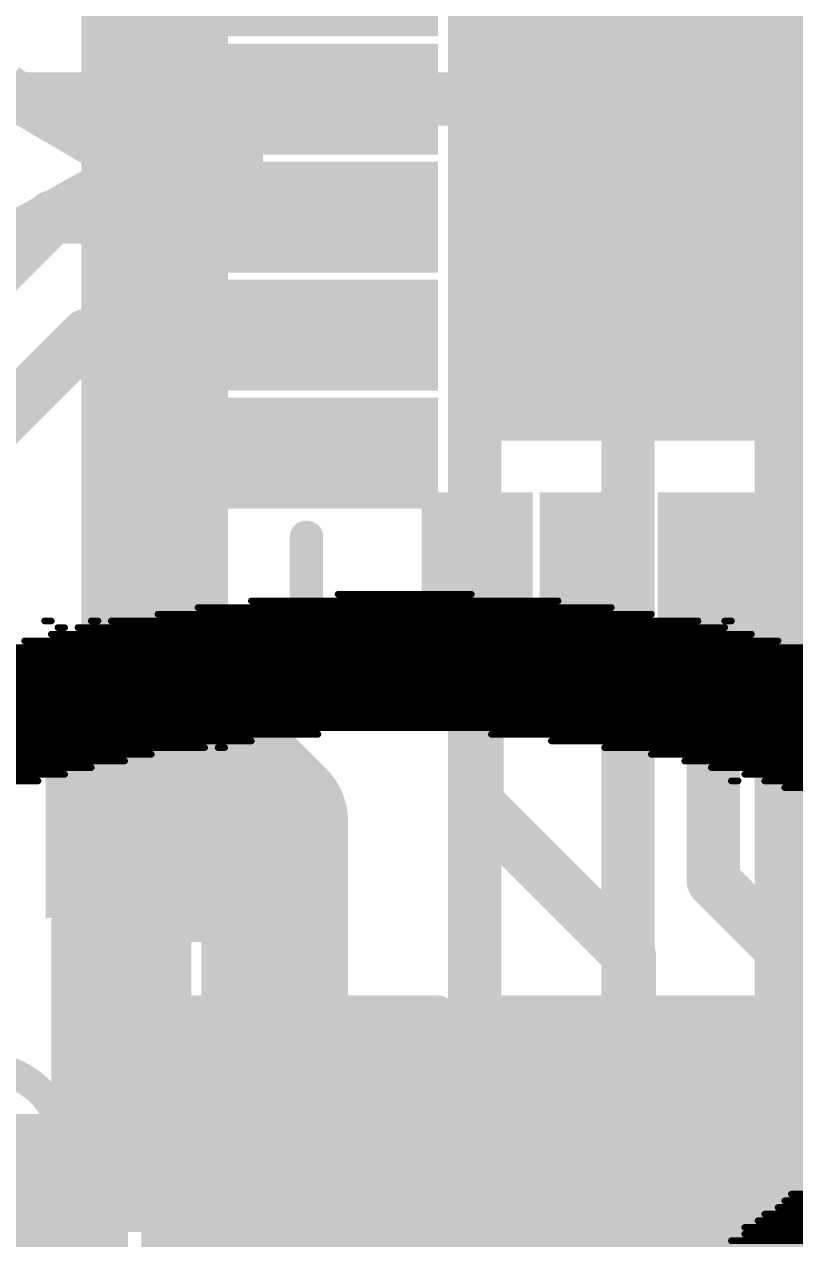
# Model space of a CAD drawing. Header units: millimetres. Extents: x -0.43 to 2.06, y -0.4 to 2.49.
# Drawn here: x 0.6554 to 0.771, y 1.6013 to 1.7835 of the extents above; entities that cross this region are included whole.
import ezdxf

# ---------------------------------------------------------------- set-up
doc = ezdxf.new("R2010")
doc.units = ezdxf.units.MM
doc.header["$MEASUREMENT"] = 0
for name, color, linetype in [('BottomLayer', 5, 'Continuous'), ('BottomOverlay', 54, 'Continuous'), ('TopLayer', 1, 'Continuous'), ('TopOverlay', 2, 'Continuous'), ('TopPaste', 8, 'Continuous'), ('TopSolder', 216, 'Continuous')]:
    doc.layers.add(name, color=color, linetype=linetype)
doc.styles.add('Arial', font='', dxfattribs={"height": 0.2})
doc.styles.get('Arial').set_extended_font_data('Arial')

# ---------------------------------------------------------------- blocks, each defined once
blk = doc.blocks.new('QFN_28_EP_4X4__55')
at = {"layer": 'TopLayer'}
for points in [[(-0.04724, -0.04724), (-0.04724, 0.04724), (0.04724, 0.04724), (0.04724, -0.04724)], [(-0.08919, 0.00433), (-0.06301, 0.00433), (-0.06301, -0.00433), (-0.08919, -0.00433)], [(-0.08919, -0.01339), (-0.06301, -0.01339), (-0.06301, -0.02205), (-0.08919, -0.02205)], [(-0.08919, -0.0311), (-0.06301, -0.0311), (-0.06301, -0.03976), (-0.08919, -0.03976)], [(-0.08919, -0.04882), (-0.06301, -0.04882), (-0.06301, -0.05748), (-0.08919, -0.05748)], [(-0.05748, -0.08919), (-0.05748, -0.06301), (-0.04882, -0.06301), (-0.04882, -0.08919)], [(-0.03976, -0.08919), (-0.03976, -0.06301), (-0.0311, -0.06301), (-0.0311, -0.08919)], [(-0.02205, -0.08919), (-0.02205, -0.06301), (-0.01339, -0.06301), (-0.01339, -0.08919)]]:
    blk.add_hatch(color=1, dxfattribs=at).paths.add_polyline_path(points)
at = {"layer": 'TopPaste'}
for points in [[(-0.04724, -0.04724), (-0.04724, 0.04724), (0.04724, 0.04724), (0.04724, -0.04724)], [(-0.08919, 0.00433), (-0.06301, 0.00433), (-0.06301, -0.00433), (-0.08919, -0.00433)], [(-0.08919, -0.01339), (-0.06301, -0.01339), (-0.06301, -0.02205), (-0.08919, -0.02205)], [(-0.08919, -0.0311), (-0.06301, -0.0311), (-0.06301, -0.03976), (-0.08919, -0.03976)], [(-0.08919, -0.04882), (-0.06301, -0.04882), (-0.06301, -0.05748), (-0.08919, -0.05748)], [(-0.05748, -0.08919), (-0.05748, -0.06301), (-0.04882, -0.06301), (-0.04882, -0.08919)], [(-0.03976, -0.08919), (-0.03976, -0.06301), (-0.0311, -0.06301), (-0.0311, -0.08919)], [(-0.02205, -0.08919), (-0.02205, -0.06301), (-0.01339, -0.06301), (-0.01339, -0.08919)]]:
    blk.add_hatch(color=8, dxfattribs=at).paths.add_polyline_path(points)
at = {"layer": 'TopSolder'}
for points in [[(-0.05124, -0.05124), (-0.05124, 0.05124), (0.05124, 0.05124), (0.05124, -0.05124)], [(-0.09319, 0.02605), (-0.05901, 0.02605), (-0.05901, 0.00939), (-0.09319, 0.00939)], [(-0.09319, 0.00833), (-0.05901, 0.00833), (-0.05901, -0.00833), (-0.09319, -0.00833)], [(-0.09319, -0.00939), (-0.05901, -0.00939), (-0.05901, -0.02605), (-0.09319, -0.02605)], [(-0.09319, -0.0271), (-0.05901, -0.0271), (-0.05901, -0.04376), (-0.09319, -0.04376)], [(-0.09319, -0.04482), (-0.05901, -0.04482), (-0.05901, -0.06148), (-0.09319, -0.06148)], [(-0.06148, -0.09319), (-0.06148, -0.05901), (-0.04482, -0.05901), (-0.04482, -0.09319)], [(-0.04376, -0.09319), (-0.04376, -0.05901), (-0.0271, -0.05901), (-0.0271, -0.09319)], [(-0.02605, -0.09319), (-0.02605, -0.05901), (-0.00939, -0.05901), (-0.00939, -0.09319)], [(-0.00833, -0.09319), (-0.00833, -0.05901), (0.00833, -0.05901), (0.00833, -0.09319)]]:
    blk.add_hatch(color=216, dxfattribs=at).paths.add_polyline_path(points)
at = {"layer": 'TopOverlay', "const_width": 0.005}
for points in [[(-0.07874, -0.07874), (-0.07874, -0.06574)], [(-0.07874, -0.07874), (-0.06574, -0.07874)]]:
    blk.add_lwpolyline(points, dxfattribs=at)
at = {"layer": 'TopOverlay', "const_width": 0.0025}
for points in [[(-0.07999, -0.06574, 1), (-0.07749, -0.06574, 1)], [(-0.07999, -0.07874, 1), (-0.07749, -0.07874, 1)], [(-0.07999, -0.07874, 1), (-0.07749, -0.07874, 1)], [(-0.06699, -0.07874, 1), (-0.06449, -0.07874, 1)]]:
    blk.add_lwpolyline(points, format="xyb", close=True, dxfattribs=at)
blk = doc.blocks.new('RES_0603_74')
at = {"layer": 'TopLayer'}
for points in [[(-0.015, 0.0175), (-0.015, -0.0175), (-0.045, -0.0175), (-0.045, 0.0175)], [(0.045, 0.0175), (0.045, -0.0175), (0.015, -0.0175), (0.015, 0.0175)]]:
    blk.add_hatch(color=1, dxfattribs=at).paths.add_polyline_path(points)
at = {"layer": 'TopPaste'}
for points in [[(-0.015, 0.0175), (-0.015, -0.0175), (-0.045, -0.0175), (-0.045, 0.0175)], [(0.045, 0.0175), (0.045, -0.0175), (0.015, -0.0175), (0.015, 0.0175)]]:
    blk.add_hatch(color=8, dxfattribs=at).paths.add_polyline_path(points)
at = {"layer": 'TopSolder'}
for points in [[(-0.011, 0.0215), (-0.011, -0.0215), (-0.049, -0.0215), (-0.049, 0.0215)], [(0.049, 0.0215), (0.049, -0.0215), (0.011, -0.0215), (0.011, 0.0215)]]:
    blk.add_hatch(color=216, dxfattribs=at).paths.add_polyline_path(points)
at = {"layer": 'TopOverlay', "const_width": 0.005}
for points in [[(0.048, 0.021), (-0.048, 0.021)], [(-0.048, -0.021), (-0.048, 0.021)], [(0.048, -0.021), (0.048, 0.021)], [(0.048, -0.021), (-0.048, -0.021)]]:
    blk.add_lwpolyline(points, dxfattribs=at)
at = {"layer": 'TopOverlay', "const_width": 0.0025}
for points in [[(-0.04925, 0.021, 1), (-0.04675, 0.021, 1)], [(-0.04925, 0.021, 1), (-0.04675, 0.021, 1)], [(0.04675, 0.021, 1), (0.04925, 0.021, 1)], [(0.04675, 0.021, 1), (0.04925, 0.021, 1)], [(-0.04925, -0.021, 1), (-0.04675, -0.021, 1)], [(-0.04925, -0.021, 1), (-0.04675, -0.021, 1)], [(0.04675, -0.021, 1), (0.04925, -0.021, 1)], [(0.04675, -0.021, 1), (0.04925, -0.021, 1)]]:
    blk.add_lwpolyline(points, format="xyb", close=True, dxfattribs=at)
blk = doc.blocks.new('RES_0603_75')
at = {"layer": 'TopLayer'}
for points in [[(-0.015, 0.0175), (-0.015, -0.0175), (-0.045, -0.0175), (-0.045, 0.0175)], [(0.045, 0.0175), (0.045, -0.0175), (0.015, -0.0175), (0.015, 0.0175)]]:
    blk.add_hatch(color=1, dxfattribs=at).paths.add_polyline_path(points)
at = {"layer": 'TopPaste'}
for points in [[(-0.015, 0.0175), (-0.015, -0.0175), (-0.045, -0.0175), (-0.045, 0.0175)], [(0.045, 0.0175), (0.045, -0.0175), (0.015, -0.0175), (0.015, 0.0175)]]:
    blk.add_hatch(color=8, dxfattribs=at).paths.add_polyline_path(points)
at = {"layer": 'TopSolder'}
for points in [[(-0.011, 0.0215), (-0.011, -0.0215), (-0.049, -0.0215), (-0.049, 0.0215)], [(0.049, 0.0215), (0.049, -0.0215), (0.011, -0.0215), (0.011, 0.0215)]]:
    blk.add_hatch(color=216, dxfattribs=at).paths.add_polyline_path(points)
at = {"layer": 'TopOverlay', "const_width": 0.005}
for points in [[(0.048, 0.021), (-0.048, 0.021)], [(-0.048, -0.021), (-0.048, 0.021)], [(0.048, -0.021), (0.048, 0.021)], [(0.048, -0.021), (-0.048, -0.021)]]:
    blk.add_lwpolyline(points, dxfattribs=at)
at = {"layer": 'TopOverlay', "const_width": 0.0025}
for points in [[(-0.04925, 0.021, 1), (-0.04675, 0.021, 1)], [(-0.04925, 0.021, 1), (-0.04675, 0.021, 1)], [(0.04675, 0.021, 1), (0.04925, 0.021, 1)], [(0.04675, 0.021, 1), (0.04925, 0.021, 1)], [(-0.04925, -0.021, 1), (-0.04675, -0.021, 1)], [(-0.04925, -0.021, 1), (-0.04675, -0.021, 1)], [(0.04675, -0.021, 1), (0.04925, -0.021, 1)], [(0.04675, -0.021, 1), (0.04925, -0.021, 1)]]:
    blk.add_lwpolyline(points, format="xyb", close=True, dxfattribs=at)
blk = doc.blocks.new('CAP_0402_130')
at = {"layer": 'TopLayer'}
for points in [[(-0.0275, -0.0125), (-0.0275, 0.0125), (-0.0095, 0.0125), (-0.0095, -0.0125)], [(0.0095, -0.0125), (0.0095, 0.0125), (0.0275, 0.0125), (0.0275, -0.0125)]]:
    blk.add_hatch(color=1, dxfattribs=at).paths.add_polyline_path(points)
at = {"layer": 'TopPaste'}
for points in [[(-0.0275, -0.0125), (-0.0275, 0.0125), (-0.0095, 0.0125), (-0.0095, -0.0125)], [(0.0095, -0.0125), (0.0095, 0.0125), (0.0275, 0.0125), (0.0275, -0.0125)]]:
    blk.add_hatch(color=8, dxfattribs=at).paths.add_polyline_path(points)
at = {"layer": 'TopSolder'}
for points in [[(-0.02986, -0.01486), (-0.02986, 0.01486), (-0.00714, 0.01486), (-0.00714, -0.01486)], [(0.00714, -0.01486), (0.00714, 0.01486), (0.02986, 0.01486), (0.02986, -0.01486)]]:
    blk.add_hatch(color=216, dxfattribs=at).paths.add_polyline_path(points)
at = {"layer": 'TopOverlay', "const_width": 0.005}
for points in [[(-0.031, 0.016), (-0.031, -0.016)], [(-0.011, 0.016), (-0.031, 0.016)], [(0.031, 0.016), (0.011, 0.016)], [(0.031, 0.016), (0.031, -0.016)], [(-0.011, -0.016), (-0.031, -0.016)], [(0.031, -0.016), (0.011, -0.016)]]:
    blk.add_lwpolyline(points, dxfattribs=at)
at = {"layer": 'TopOverlay', "const_width": 0.0025}
for points in [[(-0.03225, 0.016, 1), (-0.02975, 0.016, 1)], [(-0.03225, 0.016, 1), (-0.02975, 0.016, 1)], [(-0.01225, 0.016, 1), (-0.00975, 0.016, 1)], [(0.00975, 0.016, 1), (0.01225, 0.016, 1)], [(0.02975, 0.016, 1), (0.03225, 0.016, 1)], [(0.02975, 0.016, 1), (0.03225, 0.016, 1)], [(-0.03225, -0.016, 1), (-0.02975, -0.016, 1)], [(-0.03225, -0.016, 1), (-0.02975, -0.016, 1)], [(-0.01225, -0.016, 1), (-0.00975, -0.016, 1)], [(0.00975, -0.016, 1), (0.01225, -0.016, 1)], [(0.02975, -0.016, 1), (0.03225, -0.016, 1)], [(0.02975, -0.016, 1), (0.03225, -0.016, 1)]]:
    blk.add_lwpolyline(points, format="xyb", close=True, dxfattribs=at)

msp = doc.modelspace()

# ---------------------------------------------------------------- hatches: boundary and pattern name
at = {"layer": 'BottomLayer'}
msp.add_hatch(color=5, dxfattribs=at).paths.add_polyline_path([(0.627, 1.496), (0.671, 1.496), (0.671, 1.62), (0.627, 1.62)])
at = {"layer": 'TopLayer'}
msp.add_hatch(color=1, dxfattribs=at).paths.add_polyline_path([(0.65951, 1.60231), (0.68051, 1.60231), (0.68051, 1.67731), (0.65951, 1.67731)])

# ---------------------------------------------------------------- linework, layer by layer
at = {"layer": 'BottomLayer'}
for points, const_width in [([(0.723, 1.246), (0.723, 1.908)], 0.008), ([(0.769, 1.241), (0.769, 1.909)], 0.008), ([(0.746, 1.259), (0.746, 1.886)], 0.008), ([(0.675, 1.682), (0.675, 1.799)], 0.022), ([(0.675, 1.682), (0.693, 1.664)], 0.022), ([(0.693, 1.417), (0.693, 1.664)], 0.022)]:
    msp.add_lwpolyline(points, dxfattribs=dict(at, const_width=const_width))
at = {"layer": 'BottomLayer', "const_width": 0.011}
for points in [[(0.6695, 1.682, 1), (0.6805, 1.682, 1)], [(0.6695, 1.682, 1), (0.6805, 1.682, 1)], [(0.6875, 1.664, 1), (0.6985, 1.664, 1)], [(0.6875, 1.664, 1), (0.6985, 1.664, 1)]]:
    msp.add_lwpolyline(points, format="xyb", close=True, dxfattribs=at)
at = {"layer": 'BottomOverlay', "const_width": 0.001}
for points in [[(0.7025, 1.698), (0.7225, 1.698)], [(0.6815, 1.696), (0.7435, 1.696)], [(0.6895, 1.697), (0.7355, 1.697)], [(0.6755, 1.695), (0.7495, 1.695)], [(0.6585, 1.694), (0.6595, 1.694)], [(0.6605, 1.693), (0.6615, 1.693)], [(0.6635, 1.693), (0.7605, 1.693)], [(0.6655, 1.694), (0.6665, 1.694)], [(0.6685, 1.694), (0.7565, 1.694)], [(0.7605, 1.694), (0.7615, 1.694)], [(0.6555, 1.691), (0.7685, 1.691)], [(0.6595, 1.692), (0.7645, 1.692)], [(0.6475, 1.689), (0.7765, 1.689)], [(0.6515, 1.69), (0.7735, 1.69)], [(0.6415, 1.687), (0.7835, 1.687)], [(0.6445, 1.688), (0.7795, 1.688)], [(0.6355, 1.685), (0.7885, 1.685)], [(0.6375, 1.686), (0.7855, 1.686)], [(0.6335, 1.684), (0.7915, 1.684)], [(0.6275, 1.682), (0.7965, 1.682)], [(0.6305, 1.683), (0.7935, 1.683)], [(0.6225, 1.68), (0.8015, 1.68)], [(0.6245, 1.681), (0.7995, 1.681)], [(0.6175, 1.678), (0.8065, 1.678)], [(0.6205, 1.679), (0.8035, 1.679)], [(0.6145, 1.676), (0.6895, 1.676)], [(0.6165, 1.677), (0.6995, 1.677)], [(0.7255, 1.677), (0.8075, 1.677)], [(0.7345, 1.676), (0.8105, 1.676)], [(0.6115, 1.675), (0.6825, 1.675)], [(0.6845, 1.675), (0.6855, 1.675)], [(0.7425, 1.675), (0.8115, 1.675)], [(0.6085, 1.673), (0.6705, 1.673)], [(0.6095, 1.674), (0.6745, 1.674)], [(0.7495, 1.674), (0.8155, 1.674)], [(0.7545, 1.673), (0.8165, 1.673)], [(0.6045, 1.671), (0.6615, 1.671)], [(0.6065, 1.672), (0.6655, 1.672)], [(0.7585, 1.672), (0.8175, 1.672)], [(0.7635, 1.671), (0.8205, 1.671)], [(0.6015, 1.67), (0.6575, 1.67)], [(0.7615, 1.67), (0.7625, 1.67)], [(0.7665, 1.67), (0.8215, 1.67)], [(0.7695, 1.669), (0.8235, 1.669)], [(0.7695, 1.607), (0.9305, 1.607)], [(0.7705, 1.608), (0.9325, 1.608)], [(0.7665, 1.605), (0.9255, 1.605)], [(0.7685, 1.606), (0.9285, 1.606)], [(0.7635, 1.603), (0.9215, 1.603)], [(0.7655, 1.604), (0.9245, 1.604)], [(0.7635, 1.602), (0.9195, 1.602)], [(0.7615, 1.601), (0.9175, 1.601)]]:
    msp.add_lwpolyline(points, dxfattribs=at)
at = {"layer": 'BottomOverlay', "const_width": 0.0005}
for points in [[(0.70225, 1.698, 1), (0.70275, 1.698, 1)], [(0.72225, 1.698, 1), (0.72275, 1.698, 1)], [(0.68125, 1.696, 1), (0.68175, 1.696, 1)], [(0.68925, 1.697, 1), (0.68975, 1.697, 1)], [(0.73525, 1.697, 1), (0.73575, 1.697, 1)], [(0.74325, 1.696, 1), (0.74375, 1.696, 1)], [(0.67525, 1.695, 1), (0.67575, 1.695, 1)], [(0.74925, 1.695, 1), (0.74975, 1.695, 1)], [(0.65825, 1.694, 1), (0.65875, 1.694, 1)], [(0.65925, 1.694, 1), (0.65975, 1.694, 1)], [(0.66025, 1.693, 1), (0.66075, 1.693, 1)], [(0.66125, 1.693, 1), (0.66175, 1.693, 1)], [(0.66325, 1.693, 1), (0.66375, 1.693, 1)], [(0.66525, 1.694, 1), (0.66575, 1.694, 1)], [(0.66625, 1.694, 1), (0.66675, 1.694, 1)], [(0.66825, 1.694, 1), (0.66875, 1.694, 1)], [(0.75625, 1.694, 1), (0.75675, 1.694, 1)], [(0.76025, 1.694, 1), (0.76075, 1.694, 1)], [(0.76025, 1.693, 1), (0.76075, 1.693, 1)], [(0.76125, 1.694, 1), (0.76175, 1.694, 1)], [(0.65525, 1.691, 1), (0.65575, 1.691, 1)], [(0.65925, 1.692, 1), (0.65975, 1.692, 1)], [(0.76425, 1.692, 1), (0.76475, 1.692, 1)], [(0.76825, 1.691, 1), (0.76875, 1.691, 1)], [(0.68925, 1.676, 1), (0.68975, 1.676, 1)], [(0.69925, 1.677, 1), (0.69975, 1.677, 1)], [(0.72525, 1.677, 1), (0.72575, 1.677, 1)], [(0.73425, 1.676, 1), (0.73475, 1.676, 1)], [(0.68225, 1.675, 1), (0.68275, 1.675, 1)], [(0.68425, 1.675, 1), (0.68475, 1.675, 1)], [(0.68525, 1.675, 1), (0.68575, 1.675, 1)], [(0.74225, 1.675, 1), (0.74275, 1.675, 1)], [(0.67025, 1.673, 1), (0.67075, 1.673, 1)], [(0.67425, 1.674, 1), (0.67475, 1.674, 1)], [(0.74925, 1.674, 1), (0.74975, 1.674, 1)], [(0.75425, 1.673, 1), (0.75475, 1.673, 1)], [(0.66125, 1.671, 1), (0.66175, 1.671, 1)], [(0.66525, 1.672, 1), (0.66575, 1.672, 1)], [(0.75825, 1.672, 1), (0.75875, 1.672, 1)], [(0.76325, 1.671, 1), (0.76375, 1.671, 1)], [(0.65725, 1.67, 1), (0.65775, 1.67, 1)], [(0.76125, 1.67, 1), (0.76175, 1.67, 1)], [(0.76225, 1.67, 1), (0.76275, 1.67, 1)], [(0.76625, 1.67, 1), (0.76675, 1.67, 1)], [(0.76925, 1.669, 1), (0.76975, 1.669, 1)], [(0.76925, 1.607, 1), (0.76975, 1.607, 1)], [(0.77025, 1.608, 1), (0.77075, 1.608, 1)], [(0.76625, 1.605, 1), (0.76675, 1.605, 1)], [(0.76825, 1.606, 1), (0.76875, 1.606, 1)], [(0.76325, 1.603, 1), (0.76375, 1.603, 1)], [(0.76525, 1.604, 1), (0.76575, 1.604, 1)], [(0.76325, 1.602, 1), (0.76375, 1.602, 1)], [(0.76125, 1.601, 1), (0.76175, 1.601, 1)]]:
    msp.add_lwpolyline(points, format="xyb", close=True, dxfattribs=at)
at = {"layer": 'TopLayer'}
for points, const_width in [([(0.7588, 1.79002), (0.77651, 1.77231)], 0.01), ([(0.65131, 1.77231), (0.70041, 1.77231)], 0.008), ([(0.70041, 1.77231), (0.7588, 1.77231)], 0.008), ([(0.646, 1.741), (0.65959, 1.75459)], 0.008), ([(0.65959, 1.75459), (0.70041, 1.75459)], 0.008), ([(0.61151, 1.68351), (0.66487, 1.73687)], 0.008), ([(0.66487, 1.73687), (0.70041, 1.73687)], 0.008), ([(0.67001, 1.70981), (0.67936, 1.71916)], 0.008), ([(0.67936, 1.71916), (0.70041, 1.71916)], 0.008), ([(0.67001, 1.65681), (0.67001, 1.70981)], 0.008), ([(0.72336, 1.66664), (0.72336, 1.6962)], 0.008), ([(0.7588, 1.65502), (0.7588, 1.6962)], 0.008), ([(0.72336, 1.66664), (0.7462, 1.6438)], 0.008), ([(0.7588, 1.65502), (0.78301, 1.63081)], 0.008), ([(0.7462, 1.62831), (0.7462, 1.6438)], 0.008), ([(0.73726, 1.62406), (0.74151, 1.62831)], 0.008), ([(0.74151, 1.62831), (0.7462, 1.62831)], 0.008)]:
    msp.add_lwpolyline(points, dxfattribs=dict(at, const_width=const_width))
at = {"layer": 'TopLayer', "const_width": 0.004}
for points in [[(0.69841, 1.77231, 1), (0.70241, 1.77231, 1)], [(0.69841, 1.77231, 1), (0.70241, 1.77231, 1)], [(0.7568, 1.77231, 1), (0.7608, 1.77231, 1)], [(0.65759, 1.75459, 1), (0.66159, 1.75459, 1)], [(0.65759, 1.75459, 1), (0.66159, 1.75459, 1)], [(0.69841, 1.75459, 1), (0.70241, 1.75459, 1)], [(0.66287, 1.73687, 1), (0.66687, 1.73687, 1)], [(0.66287, 1.73687, 1), (0.66687, 1.73687, 1)], [(0.69841, 1.73687, 1), (0.70241, 1.73687, 1)], [(0.67736, 1.71916, 1), (0.68136, 1.71916, 1)], [(0.67736, 1.71916, 1), (0.68136, 1.71916, 1)], [(0.69841, 1.71916, 1), (0.70241, 1.71916, 1)], [(0.66801, 1.70981, 1), (0.67201, 1.70981, 1)], [(0.66801, 1.70981, 1), (0.67201, 1.70981, 1)], [(0.72136, 1.6962, 1), (0.72536, 1.6962, 1)], [(0.7568, 1.6962, 1), (0.7608, 1.6962, 1)], [(0.72136, 1.66664, 1), (0.72536, 1.66664, 1)], [(0.72136, 1.66664, 1), (0.72536, 1.66664, 1)], [(0.66801, 1.65681, 1), (0.67201, 1.65681, 1)], [(0.7568, 1.65502, 1), (0.7608, 1.65502, 1)], [(0.7568, 1.65502, 1), (0.7608, 1.65502, 1)], [(0.7442, 1.6438, 1), (0.7482, 1.6438, 1)], [(0.7442, 1.6438, 1), (0.7482, 1.6438, 1)], [(0.73951, 1.62831, 1), (0.74351, 1.62831, 1)], [(0.73951, 1.62831, 1), (0.74351, 1.62831, 1)], [(0.7442, 1.62831, 1), (0.7482, 1.62831, 1)], [(0.7442, 1.62831, 1), (0.7482, 1.62831, 1)], [(0.73526, 1.62406, 1), (0.73926, 1.62406, 1)]]:
    msp.add_lwpolyline(points, format="xyb", close=True, dxfattribs=at)

# ---------------------------------------------------------------- block references
msp.add_blockref('QFN_28_EP_4X4__55', (0.77651, 1.77231))
for name, p, rotation in [('CAP_0402_130', (0.65151, 1.66431), 180), ('RES_0603_75', (0.69651, 1.58731), 270), ('RES_0603_74', (0.74651, 1.58731), 270)]:
    msp.add_blockref(name, p, dxfattribs=dict(rotation=rotation))

# ---------------------------------------------------------------- texts
at = {"layer": 'TopOverlay', "style": 'Arial'}
for s, height, rotation, p in [('*', 0.08, 270, (0.61127, 1.78385)), ('C29', 0.04, 90, (0.66199, 1.53068))]:
    msp.add_text(s, height=height, rotation=rotation, dxfattribs=at).set_placement(p)

doc.saveas('drawing.dxf')
